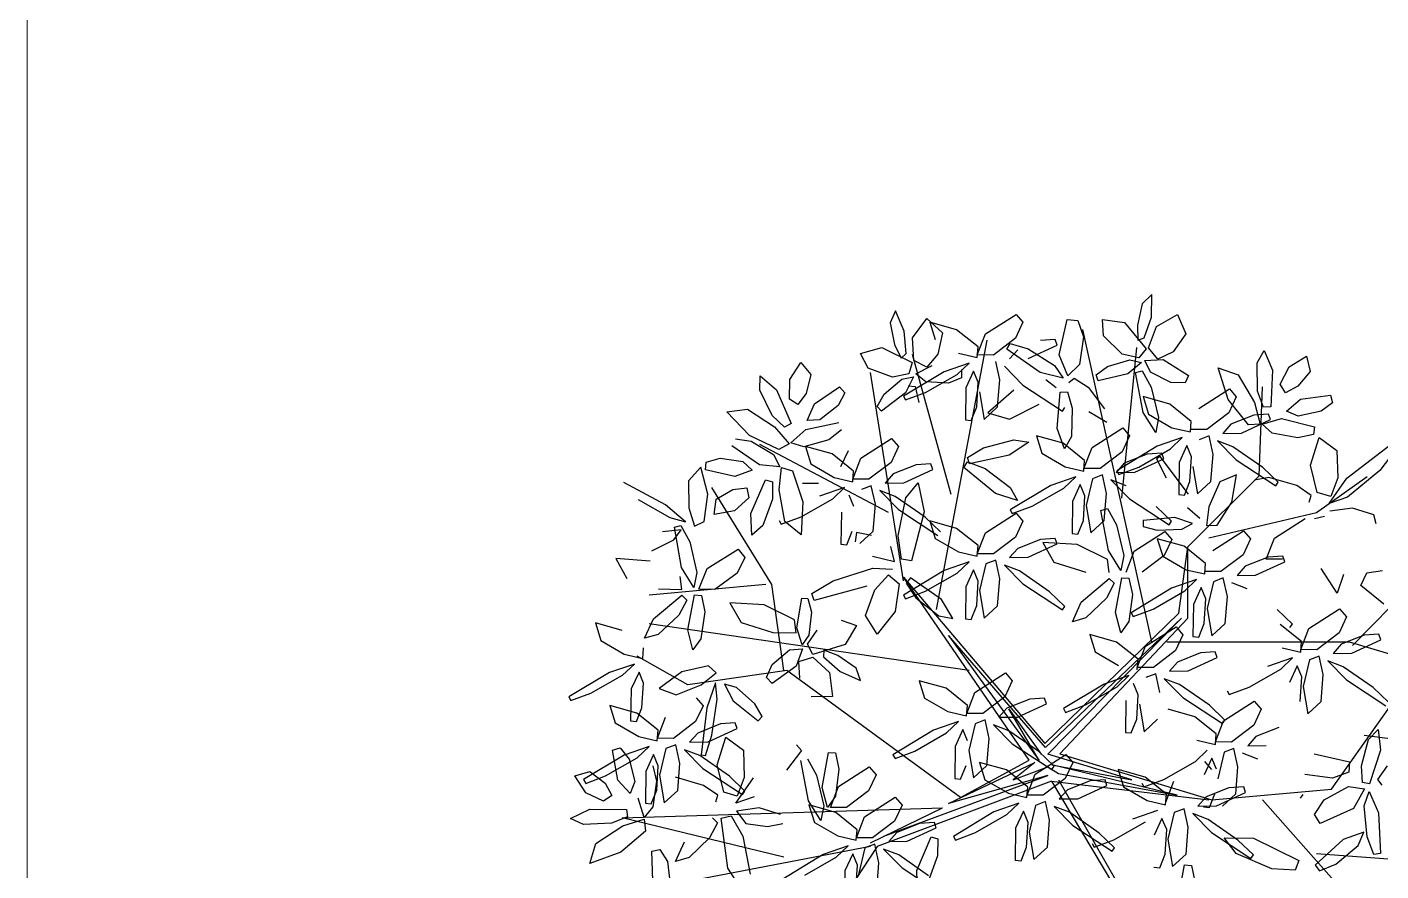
# Model space of a CAD drawing. Header units: inches. Extents: x 20.1 to 40.1, y 20 to 50.
# Drawn here: x 24.907 to 28.369, y 29.784 to 31.942 of the extents above; entities that cross this region are included whole.
import ezdxf

# ---------------------------------------------------------------- set-up
doc = ezdxf.new("R2010")
doc.units = ezdxf.units.IN
doc.header["$LTSCALE"] = 0.85
doc.header["$MEASUREMENT"] = 0

msp = doc.modelspace()

# ---------------------------------------------------------------- linework, layer by layer
at = {"lineweight": 9}
msp.add_line((24.9074, 32.0283), (24.9074, 28.3283), dxfattribs=at)
at = {"color": 62}
for p, q in [((27.7584, 31.2347), (27.7466, 31.1798)), ((27.7834, 31.2578), (27.7584, 31.2347)), ((27.7822, 31.2006), (27.7834, 31.2578)), ((27.4361, 31.2074), (27.4538, 31.187)), ((27.5459, 31.1035), (27.5667, 31.1941)), ((27.5667, 31.1941), (27.5937, 31.1919)), ((27.5937, 31.1919), (27.6086, 31.1495)), ((27.6599, 31.1524), (27.6574, 31.194)), ((27.6574, 31.194), (27.7132, 31.1862)), ((27.764, 31.1471), (27.7822, 31.2006)), ((27.7948, 31.1766), (27.8486, 31.2071)), ((27.8486, 31.2071), (27.8703, 31.1572)), ((27.4538, 31.187), (27.4347, 31.1463)), ((27.7132, 31.1862), (27.769, 31.1191)), ((27.7466, 31.1798), (27.7472, 31.141)), ((27.7748, 31.1218), (27.7948, 31.1766)), ((27.8703, 31.1572), (27.8375, 31.1116)), ((27.4208, 31.1329), (27.4668, 31.1195)), ((27.4669, 31.0945), (27.5413, 31.1287)), ((27.5363, 31.1429), (27.4986, 31.1403)), ((27.5413, 31.1287), (27.5363, 31.1429)), ((27.6086, 31.1495), (27.5983, 31.0791)), ((27.7072, 31.1056), (27.6599, 31.1524)), ((27.7472, 31.141), (27.764, 31.1471)), ((27.7985, 31.0931), (27.7748, 31.1218)), ((27.498, 31.0587), (27.4123, 31.1182)), ((27.4668, 31.1195), (27.5347, 31.0768)), ((27.5688, 31.0506), (27.5459, 31.1035)), ((27.67, 31.0742), (27.7269, 31.0911)), ((27.7496, 31.0962), (27.7072, 31.1056)), ((27.7269, 31.0911), (27.7565, 31.0843)), ((27.769, 31.1191), (27.7496, 31.0962)), ((27.7657, 31.0893), (27.8123, 31.0916)), ((27.7802, 31.0598), (27.7657, 31.0893)), ((27.8375, 31.1116), (27.7985, 31.0931)), ((27.8123, 31.0916), (27.877, 31.0514)), ((28.0529, 31.083), (28.0703, 31.1153)), ((28.0703, 31.1153), (28.0921, 31.0647)), ((28.134, 31.0735), (28.1787, 31.1003)), ((28.1787, 31.1003), (28.1877, 31.0613)), ((27.4061, 31.0745), (27.4536, 31.0264)), ((27.5563, 31.0446), (27.498, 31.0587)), ((27.5347, 31.0768), (27.5563, 31.0446)), ((27.5983, 31.0791), (27.5688, 31.0506)), ((27.641, 31.0528), (27.67, 31.0742)), ((27.6463, 31.0376), (27.641, 31.0528)), ((27.7216, 31.0552), (27.6463, 31.0376)), ((27.7565, 31.0843), (27.7216, 31.0552)), ((27.7419, 31.0587), (27.7583, 31.0632)), ((27.7614, 30.9562), (27.7419, 31.0587)), ((27.7583, 31.0632), (27.7817, 31.0214)), ((27.8319, 31.0329), (27.7802, 31.0598)), ((27.877, 31.0514), (27.8684, 31.0321)), ((27.9785, 30.99), (27.953, 31.0705)), ((27.953, 31.0705), (28.0036, 31.0531)), ((28.0036, 31.0531), (28.0456, 30.9824)), ((28.0536, 31.0108), (28.0529, 31.083)), ((28.0921, 31.0647), (28.0876, 30.9708)), ((28.111, 31.0288), (28.134, 31.0735)), ((28.1877, 31.0613), (28.1565, 31.0234)), ((27.4536, 31.0264), (27.5545, 30.96)), ((27.5385, 31.0196), (27.512, 31.0401)), ((27.5712, 31.0329), (27.585, 31.0444)), ((27.585, 31.0444), (27.6203, 31.0212)), ((27.6203, 31.0212), (27.6626, 30.9657)), ((27.7817, 31.0214), (27.8002, 30.9434)), ((27.8684, 31.0321), (27.8319, 31.0329)), ((27.9032, 30.9667), (27.9815, 31.0168)), ((27.9815, 31.0168), (27.9992, 30.9963)), ((28.1246, 31.0069), (28.111, 31.0288)), ((28.1565, 31.0234), (28.1246, 31.0069)), ((27.5413, 30.9152), (27.5491, 31.0088)), ((27.5491, 31.0088), (27.5672, 31.0091)), ((27.5672, 31.0091), (27.5798, 30.9674)), ((27.8296, 30.9774), (27.761, 30.9969)), ((27.761, 30.9969), (27.7748, 30.9522)), ((27.9992, 30.9963), (27.9801, 30.9556)), ((28.0686, 30.9698), (28.0536, 31.0108)), ((28.1276, 30.9599), (28.1634, 30.9904)), ((28.1634, 30.9904), (28.2402, 31.0009)), ((28.2402, 31.0009), (28.2455, 30.9815)), ((27.4193, 30.9394), (27.4953, 30.978)), ((27.5545, 30.96), (27.561, 30.9689)), ((27.5798, 30.9674), (27.5777, 30.8953)), ((27.6682, 30.9308), (27.6223, 30.9577)), ((27.7931, 30.9053), (27.7614, 30.9562)), ((27.7748, 30.9522), (27.8347, 30.9176)), ((28.0876, 30.9708), (28.0686, 30.9698)), ((28.2455, 30.9815), (28.2158, 30.9595)), ((27.56, 30.8637), (27.5413, 30.9152)), ((27.6305, 30.8669), (27.7088, 30.9169)), ((27.7088, 30.9169), (27.7265, 30.8965)), ((27.8002, 30.9434), (27.7931, 30.9053)), ((27.4687, 30.8808), (27.4187, 30.8477)), ((27.4304, 30.8869), (27.4687, 30.8808)), ((27.5569, 30.8776), (27.4883, 30.897)), ((27.4883, 30.897), (27.5021, 30.8524)), ((27.5777, 30.8953), (27.56, 30.8637)), ((27.7265, 30.8965), (27.7074, 30.8558)), ((27.8612, 30.8921), (27.7973, 30.8699)), ((27.8309, 30.8631), (27.8612, 30.8921)), ((27.5021, 30.8524), (27.562, 30.8178)), ((27.6115, 30.8337), (27.5569, 30.8776)), ((27.6097, 30.8131), (27.6305, 30.8669)), ((27.7074, 30.8558), (27.6508, 30.8128)), ((27.7973, 30.8699), (27.694, 30.8074)), ((27.7713, 30.8498), (27.7129, 30.8265)), ((27.7501, 30.817), (27.8309, 30.8631)), ((27.809, 30.8524), (27.7713, 30.8498)), ((27.8044, 30.8438), (27.7953, 30.8376)), ((27.814, 30.8382), (27.809, 30.8524)), ((27.562, 30.8178), (27.6093, 30.8067)), ((27.6093, 30.8067), (27.6115, 30.8337)), ((27.6508, 30.8128), (27.6097, 30.8131)), ((27.7129, 30.8265), (27.6921, 30.8033)), ((27.6992, 30.7977), (27.7501, 30.817)), ((27.7397, 30.804), (27.814, 30.8382)), ((27.7953, 30.8376), (27.8199, 30.789)), ((27.8531, 30.8286), (27.852, 30.7467)), ((27.5885, 30.7923), (27.5246, 30.77)), ((27.5582, 30.7633), (27.5885, 30.7923)), ((27.6315, 30.7869), (27.6154, 30.7188)), ((27.6568, 30.7966), (27.6315, 30.7869)), ((27.6672, 30.7491), (27.6568, 30.7966)), ((27.718, 30.7691), (27.6788, 30.784)), ((27.6788, 30.784), (27.7263, 30.7359)), ((27.6921, 30.8033), (27.7397, 30.804)), ((27.694, 30.8074), (27.6992, 30.7977)), ((27.5246, 30.77), (27.4213, 30.7076)), ((27.4774, 30.7172), (27.5582, 30.7633)), ((27.6001, 30.7719), (27.5804, 30.7287)), ((27.6122, 30.7432), (27.6001, 30.7719)), ((27.6081, 30.6804), (27.6122, 30.7432)), ((27.6617, 30.6801), (27.6672, 30.7491)), ((27.852, 30.7467), (27.8669, 30.7451)), ((27.4265, 30.6979), (27.4774, 30.7172)), ((27.5804, 30.7287), (27.5793, 30.6469)), ((27.6154, 30.7188), (27.6274, 30.6484)), ((27.653, 30.7062), (27.6695, 30.7107)), ((27.6726, 30.6037), (27.653, 30.7062)), ((27.6695, 30.7107), (27.6929, 30.669)), ((27.7263, 30.7359), (27.8272, 30.6695)), ((27.8337, 30.6784), (27.7944, 30.716)), ((27.4538, 30.6786), (27.4347, 30.6379)), ((27.4361, 30.6991), (27.4538, 30.6786)), ((27.5942, 30.6453), (27.6081, 30.6804)), ((27.6274, 30.6484), (27.6617, 30.6801)), ((27.8422, 30.6878), (27.7607, 30.6803)), ((27.7607, 30.6803), (27.7607, 30.6653)), ((27.8272, 30.6695), (27.8337, 30.6784)), ((27.5793, 30.6469), (27.5942, 30.6453)), ((27.6929, 30.669), (27.7114, 30.5909)), ((27.7381, 30.6021), (27.8165, 30.6521)), ((27.7607, 30.6653), (27.7971, 30.6551)), ((27.7971, 30.6551), (27.86, 30.6577)), ((27.8165, 30.6521), (27.8342, 30.6317)), ((27.4986, 30.632), (27.4402, 30.6087)), ((27.4669, 30.5862), (27.5413, 30.6203)), ((27.5363, 30.6345), (27.4986, 30.632)), ((27.5922, 30.6189), (27.5044, 30.6239)), ((27.5044, 30.6239), (27.5328, 30.5737)), ((27.5413, 30.6203), (27.5363, 30.6345)), ((27.6695, 30.5806), (27.5922, 30.6189)), ((27.7043, 30.5528), (27.6726, 30.6037)), ((27.7174, 30.5483), (27.7381, 30.6021)), ((27.866, 30.6143), (27.7973, 30.6337)), ((27.7973, 30.6337), (27.8112, 30.5891)), ((27.8342, 30.6317), (27.815, 30.591)), ((27.4194, 30.5854), (27.4669, 30.5862)), ((27.5328, 30.5737), (27.6141, 30.548)), ((27.674, 30.5474), (27.6695, 30.5806)), ((27.7114, 30.5909), (27.7043, 30.5528)), ((27.815, 30.591), (27.7585, 30.548)), ((27.6029, 30.471), (27.6741, 30.5323)), ((27.6741, 30.5323), (27.6871, 30.5198)), ((27.6904, 30.4446), (27.7067, 30.534)), ((27.7067, 30.534), (27.7247, 30.5325)), ((27.7247, 30.5325), (27.7335, 30.4913)), ((27.3077, 30.5108), (27.3066, 30.429)), ((27.3427, 30.5009), (27.3547, 30.4306)), ((27.4536, 30.518), (27.5545, 30.4516)), ((27.6871, 30.5198), (27.667, 30.4813)), ((27.8337, 30.5068), (27.7303, 30.4443)), ((27.7865, 30.4539), (27.8673, 30.5)), ((27.3215, 30.4274), (27.3354, 30.4626)), ((27.5802, 30.4212), (27.6029, 30.471)), ((27.667, 30.4813), (27.6149, 30.4313)), ((27.7335, 30.4913), (27.7248, 30.422)), ((27.3066, 30.429), (27.3215, 30.4274)), ((27.3547, 30.4306), (27.389, 30.4622)), ((27.5545, 30.4516), (27.561, 30.4605)), ((27.6149, 30.4313), (27.5802, 30.4212)), ((27.7043, 30.3932), (27.6904, 30.4446)), ((27.7303, 30.4443), (27.7356, 30.4346)), ((27.7356, 30.4346), (27.7865, 30.4539)), ((27.7248, 30.422), (27.7043, 30.3932)), ((27.7668, 30.3585), (27.8451, 30.4086)), ((27.8451, 30.4086), (27.8629, 30.3881)), ((27.6933, 30.3692), (27.6246, 30.3886)), ((27.6246, 30.3886), (27.6384, 30.344)), ((27.7479, 30.3254), (27.6933, 30.3692)), ((27.8629, 30.3881), (27.8437, 30.3474)), ((27.6384, 30.344), (27.6983, 30.3094)), ((27.7457, 30.2984), (27.7479, 30.3254)), ((27.7461, 30.3047), (27.7668, 30.3585)), ((27.8437, 30.3474), (27.7871, 30.3044)), ((27.3305, 30.2405), (27.4088, 30.2906)), ((27.4088, 30.2906), (27.4265, 30.2701)), ((27.7871, 30.3044), (27.7461, 30.3047)), ((27.8492, 30.3182), (27.8285, 30.2949)), ((27.4265, 30.2701), (27.4074, 30.2294)), ((27.661, 30.2617), (27.5576, 30.1992)), ((27.6138, 30.2088), (27.6946, 30.2549)), ((27.7248, 30.2839), (27.661, 30.2617)), ((27.6946, 30.2549), (27.7248, 30.2839)), ((27.7486, 30.2348), (27.7365, 30.2636)), ((27.7931, 30.2882), (27.7678, 30.2786)), ((27.8035, 30.2407), (27.7931, 30.2882)), ((27.8544, 30.2608), (27.8152, 30.2756)), ((27.8152, 30.2756), (27.8627, 30.2275)), ((27.3115, 30.2073), (27.257, 30.2512)), ((27.3098, 30.1867), (27.3305, 30.2405)), ((27.4074, 30.2294), (27.3508, 30.1864)), ((27.4713, 30.2235), (27.4129, 30.2002)), ((27.509, 30.226), (27.4713, 30.2235)), ((27.514, 30.2118), (27.509, 30.226)), ((27.262, 30.1914), (27.3094, 30.1804)), ((27.3094, 30.1804), (27.3115, 30.2073)), ((27.3508, 30.1864), (27.3098, 30.1867)), ((27.4129, 30.2002), (27.3922, 30.1769)), ((27.4397, 30.1777), (27.514, 30.2118)), ((27.5576, 30.1992), (27.5629, 30.1895)), ((27.5629, 30.1895), (27.6138, 30.2088)), ((27.2885, 30.1659), (27.2246, 30.1437)), ((27.2583, 30.1369), (27.2885, 30.1659)), ((27.3315, 30.1605), (27.3154, 30.0924)), ((27.3568, 30.1702), (27.3315, 30.1605)), ((27.3672, 30.1227), (27.3568, 30.1702)), ((27.418, 30.1428), (27.3788, 30.1576)), ((27.3788, 30.1576), (27.4264, 30.1095)), ((27.3922, 30.1769), (27.4397, 30.1777)), ((27.3002, 30.1456), (27.2804, 30.1023)), ((27.3123, 30.1168), (27.3002, 30.1456)), ((27.3617, 30.0537), (27.3672, 30.1227)), ((27.4944, 30.0897), (27.418, 30.1428)), ((27.2804, 30.1023), (27.2793, 30.0205)), ((27.3154, 30.0924), (27.3274, 30.0221)), ((27.4264, 30.1095), (27.5272, 30.0431)), ((27.485, 30.0317), (27.5633, 30.0818)), ((27.5337, 30.052), (27.4944, 30.0897)), ((27.5633, 30.0818), (27.5811, 30.0613)), ((27.2943, 30.0189), (27.3082, 30.0541)), ((27.3274, 30.0221), (27.3617, 30.0537)), ((27.4115, 30.0424), (27.3428, 30.0618)), ((27.3428, 30.0618), (27.3566, 30.0172)), ((27.5272, 30.0431), (27.5337, 30.052)), ((27.5811, 30.0613), (27.5619, 30.0206)), ((27.2793, 30.0205), (27.2943, 30.0189)), ((27.3566, 30.0172), (27.4165, 29.9826)), ((27.4661, 29.9986), (27.4115, 30.0424)), ((27.4643, 29.9779), (27.485, 30.0317)), ((27.5619, 30.0206), (27.5053, 29.9776)), ((27.6258, 30.0147), (27.5674, 29.9914)), ((27.6636, 30.0172), (27.6258, 30.0147)), ((27.6686, 30.003), (27.6636, 30.0172)), ((27.4165, 29.9826), (27.4639, 29.9716)), ((27.4639, 29.9716), (27.4661, 29.9986)), ((27.5053, 29.9776), (27.4643, 29.9779)), ((27.5674, 29.9914), (27.5467, 29.9681)), ((27.5942, 29.9689), (27.6686, 30.003)), ((27.1447, 29.9524), (27.1256, 29.9117)), ((27.127, 29.9728), (27.1447, 29.9524)), ((27.443, 29.9571), (27.3792, 29.9349)), ((27.4128, 29.9281), (27.443, 29.9571)), ((27.486, 29.9518), (27.4699, 29.8836)), ((27.5113, 29.9614), (27.486, 29.9518)), ((27.5217, 29.9139), (27.5113, 29.9614)), ((27.5726, 29.934), (27.5334, 29.9488)), ((27.5334, 29.9488), (27.5809, 29.9007)), ((27.5467, 29.9681), (27.5942, 29.9689)), ((27.3792, 29.9349), (27.2758, 29.8724)), ((27.332, 29.882), (27.4128, 29.9281)), ((27.4547, 29.9368), (27.435, 29.8935)), ((27.4668, 29.908), (27.4547, 29.9368)), ((27.5163, 29.8449), (27.5217, 29.9139)), ((27.6489, 29.8809), (27.5726, 29.934)), ((27.1895, 29.9057), (27.1311, 29.8824)), ((27.1579, 29.8599), (27.2322, 29.8941)), ((27.2272, 29.9083), (27.1895, 29.9057)), ((27.2322, 29.8941), (27.2272, 29.9083)), ((27.2811, 29.8627), (27.332, 29.882)), ((27.435, 29.8935), (27.4338, 29.8117)), ((27.4627, 29.8453), (27.4668, 29.908)), ((27.4699, 29.8836), (27.4819, 29.8133)), ((27.097, 29.8399), (27.1446, 29.7918)), ((27.1104, 29.8591), (27.1579, 29.8599)), ((27.1822, 29.785), (27.2191, 29.8714)), ((27.2191, 29.8714), (27.2363, 29.8659)), ((27.2363, 29.8659), (27.2352, 29.8224)), ((27.2758, 29.8724), (27.2811, 29.8627)), ((27.4488, 29.8101), (27.4627, 29.8453)), ((27.4819, 29.8133), (27.5163, 29.8449)), ((27.6303, 29.8542), (27.6356, 29.8446)), ((27.2126, 29.7719), (27.1362, 29.825)), ((27.2352, 29.8224), (27.2104, 29.7546)), ((27.4338, 29.8117), (27.4488, 29.8101)), ((27.1446, 29.7918), (27.2454, 29.7254)), ((27.1837, 29.7303), (27.1822, 29.785))]:
    msp.add_line(p, q, dxfattribs=at)
at = {"color": 60}
for p, q in [((27.1275, 31.2167), (27.1141, 31.1855)), ((27.1497, 31.164), (27.1275, 31.2167)), ((27.171, 31.1472), (27.2077, 31.1969)), ((27.2077, 31.1969), (27.2478, 31.1602)), ((27.3578, 31.1574), (27.4361, 31.2074)), ((27.1141, 31.1855), (27.1256, 31.1305)), ((27.1548, 31.1077), (27.1497, 31.164)), ((27.2842, 31.168), (27.2156, 31.1875)), ((27.2156, 31.1875), (27.2294, 31.1429)), ((27.2478, 31.1602), (27.2364, 31.1052)), ((27.3388, 31.1242), (27.2842, 31.168)), ((27.337, 31.1036), (27.3578, 31.1574)), ((27.0384, 31.1072), (27.0925, 31.1227)), ((27.0925, 31.1227), (27.1708, 31.0842)), ((27.1256, 31.1305), (27.142, 31.0954)), ((27.1749, 31.089), (27.171, 31.1472)), ((27.3366, 31.0972), (27.3388, 31.1242)), ((27.4347, 31.1463), (27.3781, 31.1033)), ((27.4123, 31.1182), (27.4208, 31.1329)), ((27.0576, 31.0702), (27.0384, 31.1072)), ((27.142, 31.0954), (27.1548, 31.1077)), ((27.2083, 31.0725), (27.1749, 31.089)), ((27.2364, 31.1052), (27.2083, 31.0725)), ((27.2893, 31.1083), (27.3366, 31.0972)), ((27.3781, 31.1033), (27.337, 31.1036)), ((27.3945, 31.0396), (27.384, 31.0871)), ((27.4402, 31.117), (27.4194, 31.0937)), ((26.8576, 31.0406), (26.8861, 31.0843)), ((26.8861, 31.0843), (26.9113, 31.0532)), ((26.9113, 31.0532), (26.8998, 31.0054)), ((27.1198, 31.0467), (27.0576, 31.0702)), ((27.1623, 31.0553), (27.1198, 31.0467)), ((27.2519, 31.0605), (27.1486, 30.9981)), ((27.1708, 31.0842), (27.1623, 31.0553)), ((27.1798, 31.0556), (27.2215, 31.0767)), ((27.2051, 31.0346), (27.1798, 31.0556)), ((27.2047, 31.0077), (27.2855, 31.0538)), ((27.3158, 31.0828), (27.2519, 31.0605)), ((27.2855, 31.0538), (27.3158, 31.0828)), ((27.297, 31.0663), (27.297, 31.0452)), ((27.3274, 31.0624), (27.3077, 31.0192)), ((27.3395, 31.0337), (27.3274, 31.0624)), ((26.7806, 31.0136), (26.7821, 31.0503)), ((26.7821, 31.0503), (26.8238, 31.0143)), ((26.8565, 30.9903), (26.8576, 31.0406)), ((26.9205, 30.9788), (26.9849, 31.0219)), ((26.9849, 31.0219), (26.9981, 31.0068)), ((27.0986, 31.0029), (27.1437, 31.0415)), ((27.1437, 31.0415), (27.1735, 31.0473)), ((27.1735, 31.0473), (27.1534, 31.0065)), ((27.1605, 31.0247), (27.1785, 31.0232)), ((27.1785, 31.0232), (27.1873, 30.9819)), ((27.2632, 31.031), (27.2051, 31.0346)), ((27.297, 31.0452), (27.2632, 31.031)), ((27.3077, 31.0192), (27.3066, 30.9374)), ((27.3354, 30.9709), (27.3395, 31.0337)), ((27.389, 30.9706), (27.3945, 31.0396)), ((26.8128, 30.949), (26.7806, 31.0136)), ((26.8238, 31.0143), (26.8609, 30.9279)), ((26.8784, 30.9766), (26.8565, 30.9903)), ((26.8998, 31.0054), (26.8784, 30.9766)), ((26.9981, 31.0068), (26.9811, 30.974)), ((27.0808, 30.9716), (27.0986, 31.0029)), ((27.1534, 31.0065), (27.0918, 30.9598)), ((27.1486, 30.9981), (27.1538, 30.9884)), ((27.1538, 30.9884), (27.2047, 31.0077)), ((27.3427, 31.0093), (27.3547, 30.9389)), ((27.43, 31.0132), (27.3638, 30.9553)), ((26.6962, 30.9585), (26.7493, 30.9651)), ((26.7544, 30.8974), (26.6962, 30.9585)), ((26.7493, 30.9651), (26.8181, 30.92)), ((26.8443, 30.9187), (26.8128, 30.949)), ((26.9017, 30.9357), (26.9205, 30.9788)), ((26.9811, 30.974), (26.9343, 30.9376)), ((27.0918, 30.9598), (27.0808, 30.9716)), ((27.3215, 30.9358), (27.3354, 30.9709)), ((27.3547, 30.9389), (27.389, 30.9706)), ((27.3638, 30.9553), (27.4193, 30.9394)), ((26.8181, 30.92), (26.8558, 30.8767)), ((26.8609, 30.9279), (26.8443, 30.9187)), ((26.8599, 30.8787), (26.8986, 30.9128)), ((26.8986, 30.9128), (26.9833, 30.9307)), ((26.9343, 30.9376), (26.9017, 30.9357)), ((27.3066, 30.9374), (27.3215, 30.9358)), ((26.7184, 30.8891), (26.7587, 30.883)), ((26.8295, 30.8619), (26.7544, 30.8974)), ((26.7587, 30.883), (26.8157, 30.8489)), ((26.8936, 30.8688), (26.8599, 30.8787)), ((26.9575, 30.8867), (26.8936, 30.8688)), ((26.9897, 30.9117), (26.9575, 30.8867)), ((27.0396, 30.8396), (27.1179, 30.8897)), ((27.1179, 30.8897), (27.1357, 30.8692)), ((27.3529, 30.8662), (27.4304, 30.8869)), ((26.7803, 30.8223), (26.709, 30.8714)), ((26.8157, 30.8489), (26.8317, 30.8177)), ((26.8558, 30.8767), (26.8295, 30.8619)), ((26.9661, 30.8503), (26.8974, 30.8698)), ((26.8974, 30.8698), (26.9112, 30.8252)), ((27.0206, 30.8065), (26.9661, 30.8503)), ((27.0066, 30.8581), (26.9874, 30.8174)), ((27.1357, 30.8692), (27.1165, 30.8286)), ((27.3118, 30.8417), (27.3529, 30.8662)), ((27.4187, 30.8477), (27.3168, 30.8254)), ((26.6301, 30.8163), (26.5988, 30.7816)), ((26.6484, 30.7473), (26.6301, 30.8163)), ((26.6417, 30.8098), (26.6436, 30.8298)), ((26.7173, 30.7927), (26.6417, 30.8098)), ((26.6436, 30.8298), (26.6791, 30.84)), ((26.6791, 30.84), (26.7377, 30.8311)), ((26.7615, 30.8087), (26.7173, 30.7927)), ((26.7377, 30.8311), (26.7615, 30.8087)), ((26.8317, 30.8177), (26.7803, 30.8223)), ((26.8305, 30.7589), (26.836, 30.816)), ((26.836, 30.816), (26.8647, 30.8072)), ((26.9112, 30.8252), (26.9711, 30.7905)), ((27.0189, 30.7859), (27.0396, 30.8396)), ((27.1165, 30.8286), (27.0599, 30.7856)), ((27.1804, 30.8226), (27.122, 30.7993)), ((27.1488, 30.7768), (27.2232, 30.811)), ((27.2181, 30.8252), (27.1804, 30.8226)), ((27.2232, 30.811), (27.2181, 30.8252)), ((27.3025, 30.8159), (27.3122, 30.8299)), ((27.3832, 30.7497), (27.3025, 30.8159)), ((27.3168, 30.8254), (27.3118, 30.8417)), ((27.3122, 30.8299), (27.3569, 30.8128)), ((27.3569, 30.8128), (27.4212, 30.7648)), ((26.5394, 30.7203), (26.433, 30.7773)), ((26.5988, 30.7816), (26.5995, 30.7124)), ((26.7581, 30.6982), (26.7952, 30.7845)), ((26.7952, 30.7845), (26.8134, 30.7788)), ((26.8134, 30.7788), (26.8131, 30.7351)), ((26.8647, 30.8072), (26.8907, 30.7283)), ((26.9309, 30.7745), (26.8898, 30.7748)), ((26.9711, 30.7905), (27.0185, 30.7795)), ((27.0185, 30.7795), (27.0206, 30.8065)), ((27.0599, 30.7856), (27.0189, 30.7859)), ((27.122, 30.7993), (27.1013, 30.776)), ((27.1013, 30.776), (27.1488, 30.7768)), ((27.1539, 30.7378), (27.1862, 30.7763)), ((27.1862, 30.7763), (27.2012, 30.7023)), ((26.6385, 30.678), (26.6484, 30.7473)), ((26.6697, 30.7348), (26.7122, 30.7594)), ((26.7122, 30.7594), (26.7479, 30.7637)), ((26.7479, 30.7637), (26.753, 30.7384)), ((26.845, 30.678), (26.8305, 30.7589)), ((26.9976, 30.765), (26.9337, 30.7428)), ((26.9674, 30.736), (26.9976, 30.765)), ((27.0214, 30.716), (27.0093, 30.7447)), ((27.0659, 30.7693), (27.0406, 30.7597)), ((27.0763, 30.7219), (27.0659, 30.7693)), ((27.1271, 30.7419), (27.0879, 30.7567)), ((27.0879, 30.7567), (27.1355, 30.7086)), ((27.2035, 30.6888), (27.1271, 30.7419)), ((27.4401, 30.731), (27.3832, 30.7497)), ((27.4212, 30.7648), (27.4401, 30.731)), ((26.4699, 30.7339), (26.5507, 30.6879)), ((26.5911, 30.6767), (26.5394, 30.7203)), ((26.5995, 30.7124), (26.6142, 30.6661)), ((26.6645, 30.6952), (26.6697, 30.7348)), ((26.753, 30.7384), (26.7158, 30.7046)), ((26.8131, 30.7351), (26.7884, 30.6673)), ((26.8907, 30.7283), (26.8864, 30.644)), ((26.8866, 30.6899), (26.9674, 30.736)), ((27.0708, 30.6529), (27.0763, 30.7219)), ((27.1346, 30.6408), (27.1539, 30.7378)), ((27.1355, 30.7086), (27.2364, 30.6422)), ((27.4213, 30.7076), (27.4265, 30.6979)), ((26.5507, 30.6879), (26.5911, 30.6767)), ((26.6142, 30.6661), (26.6385, 30.678)), ((26.7158, 30.7046), (26.6645, 30.6952)), ((26.7608, 30.6431), (26.7581, 30.6982)), ((26.8304, 30.6803), (26.8357, 30.6706)), ((26.8357, 30.6706), (26.8866, 30.6899)), ((26.8864, 30.644), (26.845, 30.678)), ((26.9896, 30.7015), (26.9884, 30.6196)), ((27.2012, 30.7023), (27.1691, 30.5775)), ((27.2428, 30.6511), (27.2035, 30.6888)), ((27.2842, 30.6597), (27.2156, 30.6791)), ((27.2156, 30.6791), (27.2294, 30.6345)), ((27.3578, 30.649), (27.4361, 30.6991)), ((26.5796, 30.6563), (26.5323, 30.6512)), ((26.561, 30.6312), (26.5796, 30.6563)), ((26.5627, 30.663), (26.5792, 30.6673)), ((26.5808, 30.5603), (26.5627, 30.663)), ((26.5792, 30.6673), (26.602, 30.6253)), ((26.7884, 30.6673), (26.7608, 30.6431)), ((27.0034, 30.6181), (27.0173, 30.6532)), ((27.0277, 30.6494), (27.0249, 30.6255)), ((27.0668, 30.6418), (27.0277, 30.6494)), ((27.0365, 30.6212), (27.0708, 30.6529)), ((27.1433, 30.5815), (27.1346, 30.6408)), ((27.3388, 30.6159), (27.2842, 30.6597)), ((27.337, 30.5952), (27.3578, 30.649)), ((27.4347, 30.6379), (27.3781, 30.5949)), ((26.505, 30.6027), (26.561, 30.6312)), ((26.602, 30.6253), (26.6195, 30.547)), ((26.6463, 30.5577), (26.7254, 30.6067)), ((26.7254, 30.6067), (26.7428, 30.586)), ((26.9884, 30.6196), (27.0034, 30.6181)), ((27.1256, 30.5752), (27.1156, 30.6139)), ((27.2294, 30.6345), (27.2893, 30.5999)), ((27.3366, 30.5889), (27.3388, 30.6159)), ((27.4402, 30.6087), (27.4194, 30.5854)), ((26.5006, 30.5765), (26.4129, 30.5828)), ((26.4129, 30.5828), (26.4406, 30.5323)), ((26.7428, 30.586), (26.7231, 30.5456)), ((27.0689, 30.5893), (27.1256, 30.5752)), ((27.1691, 30.5775), (27.1433, 30.5815)), ((27.3158, 30.5744), (27.2519, 30.5522)), ((27.2855, 30.5454), (27.3158, 30.5744)), ((27.2893, 30.5999), (27.3366, 30.5889)), ((27.3781, 30.5949), (27.337, 30.5952)), ((27.3588, 30.5691), (27.3427, 30.5009)), ((27.384, 30.5787), (27.3588, 30.5691)), ((27.3945, 30.5312), (27.384, 30.5787)), ((26.5815, 30.504), (26.5774, 30.5372)), ((26.6118, 30.5089), (26.5808, 30.5603)), ((26.6195, 30.547), (26.6118, 30.5089)), ((26.6249, 30.5043), (26.6463, 30.5577)), ((26.7231, 30.5456), (26.6659, 30.5034)), ((26.9681, 30.5263), (27.0701, 30.5586)), ((27.0701, 30.5586), (27.1203, 30.556)), ((27.0753, 30.5032), (27.1097, 30.541)), ((27.1097, 30.541), (27.1374, 30.5184)), ((27.2519, 30.5522), (27.1486, 30.4897)), ((27.1664, 30.5335), (27.1547, 30.5198)), ((27.2457, 30.4779), (27.1664, 30.5335)), ((27.2047, 30.4993), (27.2855, 30.5454)), ((27.3274, 30.5541), (27.3077, 30.5108)), ((27.3395, 30.5253), (27.3274, 30.5541)), ((27.4453, 30.5513), (27.4061, 30.5661)), ((27.4061, 30.5661), (27.4536, 30.518)), ((27.5217, 30.4982), (27.4453, 30.5513)), ((26.5216, 30.5054), (26.5815, 30.504)), ((26.6659, 30.5034), (26.6249, 30.5043)), ((26.9137, 30.4937), (26.9681, 30.5263)), ((27.0542, 30.5127), (26.92, 30.4758)), ((27.0514, 30.4372), (27.0753, 30.5032)), ((27.1374, 30.5184), (27.1273, 30.4474)), ((27.1538, 30.48), (27.2047, 30.4993)), ((27.1547, 30.5198), (27.1797, 30.4826)), ((27.3354, 30.4626), (27.3395, 30.5253)), ((27.389, 30.4622), (27.3945, 30.5312)), ((27.561, 30.4605), (27.5217, 30.4982)), ((26.5094, 30.4285), (26.5814, 30.4889)), ((26.5942, 30.4762), (26.5735, 30.4379)), ((26.5814, 30.4889), (26.5942, 30.4762)), ((26.5965, 30.4009), (26.614, 30.4901)), ((26.614, 30.4901), (26.6319, 30.4884)), ((26.6319, 30.4884), (26.6401, 30.447)), ((26.7923, 30.4645), (26.7045, 30.4696)), ((26.7045, 30.4696), (26.733, 30.4194)), ((26.8697, 30.4263), (26.7923, 30.4645)), ((26.8754, 30.4056), (26.888, 30.4819)), ((26.888, 30.4819), (26.904, 30.4809)), ((26.904, 30.4809), (26.9127, 30.446)), ((26.92, 30.4758), (26.9137, 30.4937)), ((27.1486, 30.4897), (27.1538, 30.48)), ((27.1797, 30.4826), (27.2384, 30.4368)), ((27.2747, 30.4296), (27.2457, 30.4779)), ((26.4859, 30.379), (26.5094, 30.4285)), ((26.5735, 30.4379), (26.5208, 30.3887)), ((26.6401, 30.447), (26.6305, 30.3779)), ((26.9127, 30.446), (26.9064, 30.3869)), ((27.0807, 30.3896), (27.0514, 30.4372)), ((27.1273, 30.4474), (27.0807, 30.3896)), ((27.2384, 30.4368), (27.2747, 30.4296)), ((26.4293, 30.3987), (26.3608, 30.4185)), ((26.3608, 30.4185), (26.3744, 30.3738)), ((26.6097, 30.3494), (26.5965, 30.4009)), ((26.733, 30.4194), (26.8142, 30.3937)), ((26.8142, 30.3937), (26.8742, 30.3931)), ((26.8742, 30.3931), (26.8697, 30.4263)), ((26.8888, 30.3622), (26.8754, 30.4056)), ((26.9024, 30.3641), (26.9274, 30.3996)), ((26.9887, 30.4253), (27.0281, 30.4116)), ((27.0281, 30.4116), (26.9995, 30.3631)), ((26.3744, 30.3738), (26.4341, 30.3388)), ((26.5208, 30.3887), (26.4859, 30.379)), ((26.6305, 30.3779), (26.6097, 30.3494)), ((26.9064, 30.3869), (26.8888, 30.3622)), ((26.9162, 30.3372), (26.9024, 30.3641)), ((26.9995, 30.3631), (26.9162, 30.3372)), ((26.4341, 30.3388), (26.4814, 30.3276)), ((26.4814, 30.3276), (26.4837, 30.3545)), ((26.8125, 30.3123), (26.8571, 30.3497)), ((26.8571, 30.3497), (26.8899, 30.3518)), ((26.8899, 30.3518), (26.8742, 30.3078)), ((26.8809, 30.32), (26.9165, 30.3309)), ((26.9165, 30.3309), (26.9593, 30.2914)), ((26.9448, 30.349), (26.9439, 30.3312)), ((26.9439, 30.3312), (26.9864, 30.2938)), ((26.9808, 30.3347), (26.9448, 30.349)), ((27.027, 30.3028), (26.9808, 30.3347)), ((26.3964, 30.2913), (26.2928, 30.2294)), ((26.4604, 30.3132), (26.3964, 30.2913)), ((26.43, 30.2844), (26.4604, 30.3132)), ((26.472, 30.2928), (26.452, 30.2497)), ((26.4839, 30.264), (26.472, 30.2928)), ((26.5812, 30.293), (26.5235, 30.251)), ((26.6494, 30.3088), (26.5812, 30.293)), ((26.6313, 30.26), (26.6692, 30.2904)), ((26.6692, 30.2904), (26.6494, 30.3088)), ((26.7977, 30.2789), (26.8125, 30.3123)), ((26.8742, 30.3078), (26.8122, 30.2636)), ((26.8829, 30.2769), (26.8809, 30.32)), ((26.9593, 30.2914), (26.9669, 30.2301)), ((26.9864, 30.2938), (27.0387, 30.2708)), ((27.0387, 30.2708), (27.027, 30.3028)), ((26.349, 30.2387), (26.43, 30.2844)), ((26.4795, 30.2013), (26.4839, 30.264)), ((26.5671, 30.2343), (26.6313, 30.26)), ((26.6677, 30.2651), (26.6457, 30.2011)), ((26.6718, 30.2234), (26.6677, 30.2651)), ((26.721, 30.2534), (26.6909, 30.2617)), ((26.6909, 30.2617), (26.7127, 30.2195)), ((26.8122, 30.2636), (26.7977, 30.2789)), ((27.257, 30.2512), (27.1883, 30.2706)), ((27.1883, 30.2706), (27.2021, 30.226)), ((26.2928, 30.2294), (26.298, 30.2197)), ((26.298, 30.2197), (26.349, 30.2387)), ((26.452, 30.2497), (26.4504, 30.1679)), ((26.5235, 30.251), (26.5671, 30.2343)), ((26.618, 30.227), (26.6357, 30.2065)), ((26.6582, 30.1314), (26.6718, 30.2234)), ((26.7678, 30.2114), (26.721, 30.2534)), ((26.9669, 30.2301), (26.9125, 30.2292)), ((27.2021, 30.226), (27.262, 30.1914)), ((26.4661, 30.1876), (26.3974, 30.2071)), ((26.3974, 30.2071), (26.4113, 30.1625)), ((26.4654, 30.1662), (26.4795, 30.2013)), ((26.5207, 30.1438), (26.4661, 30.1876)), ((26.6357, 30.2065), (26.6165, 30.1659)), ((26.6457, 30.2011), (26.631, 30.0813)), ((26.7127, 30.2195), (26.7763, 30.168)), ((26.7868, 30.1788), (26.7678, 30.2114)), ((26.4113, 30.1625), (26.4712, 30.1278)), ((26.4504, 30.1679), (26.4654, 30.1662)), ((26.5189, 30.1232), (26.5396, 30.177)), ((26.6165, 30.1659), (26.5599, 30.1229)), ((26.6805, 30.1599), (26.6221, 30.1366)), ((26.7182, 30.1625), (26.6805, 30.1599)), ((26.7232, 30.1483), (26.7182, 30.1625)), ((26.7763, 30.168), (26.7868, 30.1788)), ((26.4712, 30.1278), (26.5185, 30.1168)), ((26.5185, 30.1168), (26.5207, 30.1438)), ((26.5599, 30.1229), (26.5189, 30.1232)), ((26.6221, 30.1366), (26.6013, 30.1133)), ((26.6419, 30.0794), (26.6582, 30.1314)), ((26.6488, 30.1141), (26.7232, 30.1483)), ((26.6722, 30.0552), (26.6939, 30.1262)), ((26.6939, 30.1262), (26.7388, 30.0929)), ((27.2246, 30.1437), (27.1213, 30.0812)), ((27.1774, 30.0908), (27.2583, 30.1369)), ((26.4044, 30.0929), (26.4235, 30.0989)), ((26.4179, 30.0166), (26.4044, 30.0929)), ((26.4235, 30.0989), (26.4467, 30.0701)), ((26.4977, 30.1023), (26.4338, 30.0801)), ((26.4674, 30.0733), (26.4977, 30.1023)), ((26.5093, 30.082), (26.4896, 30.0388)), ((26.5214, 30.0533), (26.5093, 30.082)), ((26.5406, 30.097), (26.5246, 30.0289)), ((26.5659, 30.1067), (26.5406, 30.097)), ((26.5764, 30.0592), (26.5659, 30.1067)), ((26.6272, 30.0792), (26.588, 30.094)), ((26.588, 30.094), (26.6355, 30.0459)), ((26.6013, 30.1133), (26.6488, 30.1141)), ((26.7388, 30.0929), (26.7413, 30.0228)), ((26.8876, 30.0919), (26.8494, 30.0414)), ((26.8751, 30.1063), (26.8876, 30.0919)), ((26.94, 29.9977), (26.9562, 30.0872)), ((26.9562, 30.0872), (26.9742, 30.0857)), ((26.9742, 30.0857), (26.983, 30.0444)), ((27.1266, 30.0715), (27.1774, 30.0908)), ((26.4338, 30.0801), (26.3304, 30.0176)), ((26.3866, 30.0272), (26.4674, 30.0733)), ((26.4467, 30.0701), (26.4612, 30.0126)), ((26.5071, 30.0528), (26.5171, 30.0134)), ((26.5173, 29.9905), (26.5214, 30.0533)), ((26.5709, 29.9902), (26.5764, 30.0592)), ((26.7036, 30.0261), (26.6272, 30.0792)), ((26.631, 30.0813), (26.6419, 30.0794)), ((26.6893, 29.9855), (26.6722, 30.0552)), ((26.9055, 29.9637), (26.8859, 30.0662)), ((26.9024, 30.0707), (26.9258, 30.029)), ((26.9821, 30.0004), (27.0605, 30.0504)), ((27.0605, 30.0504), (27.0782, 30.0299)), ((27.1213, 30.0812), (27.1266, 30.0715)), ((26.3075, 30.0275), (26.346, 30.0381)), ((26.336, 29.9839), (26.3075, 30.0275)), ((26.3304, 30.0176), (26.3357, 30.008)), ((26.3357, 30.008), (26.3866, 30.0272)), ((26.346, 30.0381), (26.3852, 30.0084)), ((26.4497, 29.982), (26.4179, 30.0166)), ((26.4612, 30.0126), (26.4497, 29.982)), ((26.4896, 30.0388), (26.4884, 29.957)), ((26.5171, 30.0134), (26.5077, 29.9477)), ((26.5246, 30.0289), (26.5366, 29.9585)), ((26.6368, 30.0029), (26.5652, 30.0235)), ((26.6355, 30.0459), (26.7364, 29.9795)), ((26.7429, 29.9885), (26.7036, 30.0261)), ((26.7192, 29.957), (26.7644, 30.0219)), ((26.7413, 30.0228), (26.7234, 29.9749)), ((26.9258, 30.029), (26.9443, 29.9509)), ((26.983, 30.0444), (26.9743, 29.9752)), ((27.0782, 30.0299), (27.059, 29.9893)), ((26.3816, 29.9626), (26.336, 29.9839)), ((26.3852, 30.0084), (26.4029, 29.9771)), ((26.5034, 29.9554), (26.5173, 29.9905)), ((26.5366, 29.9585), (26.5709, 29.9902)), ((26.6738, 29.9778), (26.6368, 30.0029)), ((26.7234, 29.9749), (26.6893, 29.9855)), ((26.7364, 29.9795), (26.7429, 29.9885)), ((26.9539, 29.9464), (26.94, 29.9977)), ((26.9614, 29.9466), (26.9821, 30.0004)), ((27.059, 29.9893), (27.0025, 29.9463)), ((26.4029, 29.9771), (26.3816, 29.9626)), ((26.4852, 29.9208), (26.4695, 29.9699)), ((26.5077, 29.9477), (26.4852, 29.9208)), ((26.4884, 29.957), (26.5034, 29.9554)), ((26.6681, 29.9606), (26.6738, 29.9778)), ((26.7668, 29.9733), (26.7192, 29.957)), ((26.7794, 29.9453), (26.7216, 29.9372)), ((26.8337, 29.9282), (26.7794, 29.9453)), ((26.9372, 29.9128), (26.9055, 29.9637)), ((26.9752, 29.9334), (26.9065, 29.9529)), ((26.9065, 29.9529), (26.9203, 29.9083)), ((26.9443, 29.9509), (26.9372, 29.9128)), ((26.9743, 29.9752), (26.9539, 29.9464)), ((27.0025, 29.9463), (26.9614, 29.9466)), ((27.0487, 29.9228), (27.127, 29.9728)), ((26.2967, 29.9186), (26.3465, 29.9423)), ((26.3297, 29.9025), (26.2967, 29.9186)), ((26.3465, 29.9423), (26.4404, 29.9416)), ((26.4422, 29.9226), (26.4018, 29.906)), ((26.4305, 29.8991), (26.4853, 29.9162)), ((26.4404, 29.9416), (26.4422, 29.9226)), ((26.4853, 29.9162), (26.4882, 29.8862)), ((26.6595, 29.9195), (26.6725, 29.907)), ((26.6821, 29.9188), (26.7075, 29.9248)), ((26.6988, 29.7911), (26.6821, 29.9188)), ((26.7075, 29.9248), (26.7376, 29.873)), ((26.7216, 29.9372), (26.7453, 29.905)), ((27.0297, 29.8896), (26.9752, 29.9334)), ((27.028, 29.869), (27.0487, 29.9228)), ((27.1256, 29.9117), (27.069, 29.8687)), ((26.4018, 29.906), (26.3297, 29.9025)), ((26.3615, 29.8544), (26.4305, 29.8991)), ((26.4882, 29.8862), (26.4256, 29.8318)), ((26.6725, 29.907), (26.6523, 29.8685)), ((26.7453, 29.905), (26.8009, 29.8974)), ((26.8009, 29.8974), (26.84, 29.905)), ((26.9203, 29.9083), (26.9802, 29.8737)), ((27.0276, 29.8626), (27.0297, 29.8896)), ((27.1311, 29.8824), (27.1104, 29.8591)), ((26.3461, 29.8031), (26.3615, 29.8544)), ((26.5655, 29.8084), (26.5883, 29.8582)), ((26.6523, 29.8685), (26.6003, 29.8185)), ((26.7376, 29.873), (26.756, 29.7759)), ((27.0067, 29.8482), (26.9428, 29.8259)), ((26.9765, 29.8192), (27.0067, 29.8482)), ((26.9802, 29.8737), (27.0276, 29.8626)), ((27.069, 29.8687), (27.028, 29.869)), ((27.0497, 29.8428), (27.0336, 29.7747)), ((27.075, 29.8525), (27.0497, 29.8428)), ((27.0854, 29.805), (27.075, 29.8525)), ((27.1362, 29.825), (27.097, 29.8399)), ((26.4256, 29.8318), (26.3461, 29.8031)), ((26.5044, 29.835), (26.5251, 29.8388)), ((26.5076, 29.7589), (26.5044, 29.835)), ((26.5251, 29.8388), (26.5451, 29.8082)), ((26.5451, 29.8082), (26.552, 29.7503)), ((26.6003, 29.8185), (26.5655, 29.8084)), ((26.9428, 29.8259), (26.8395, 29.7634)), ((26.8957, 29.7731), (26.9765, 29.8192)), ((27.0184, 29.8278), (26.9986, 29.7846)), ((27.0305, 29.7991), (27.0184, 29.8278)), ((27.0799, 29.736), (27.0854, 29.805)), ((26.7404, 29.7281), (26.6988, 29.7911)), ((26.9986, 29.7846), (26.9975, 29.7028)), ((27.0264, 29.7363), (27.0305, 29.7991))]:
    msp.add_line(p, q, dxfattribs=at)
at = {"color": 44}
for p, q in [((27.7832, 30.37), (27.6072, 31.1689)), ((27.2323, 30.4527), (27.3624, 31.1413)), ((27.7067, 30.7373), (27.745, 31.123)), ((27.2705, 30.7465), (27.1711, 31.1046)), ((27.1481, 30.5261), (27.0639, 31.0587)), ((28.0577, 30.7948), (28.0663, 31.022)), ((27.1099, 30.7006), (26.7808, 30.875)), ((27.8757, 30.6128), (28.0577, 30.7948)), ((26.8114, 30.5169), (26.6584, 30.7649)), ((27.9286, 30.6363), (28.2041, 30.7006)), ((27.8521, 30.4435), (27.8757, 30.6128)), ((27.8757, 30.4307), (27.8757, 30.6128)), ((27.4695, 30.067), (27.1481, 30.5353)), ((27.1481, 30.5353), (27.5097, 30.1101)), ((28.2959, 30.3608), (28.4948, 30.5629)), ((26.7961, 30.5169), (26.4977, 30.4894)), ((26.842, 30.2966), (26.8114, 30.5169)), ((27.5097, 30.1101), (27.8521, 30.4435)), ((27.8591, 30.4306), (27.5115, 30.0997)), ((27.5171, 30.083), (27.8591, 30.4306)), ((27.5479, 30.0839), (27.8757, 30.4307)), ((27.3165, 30.2966), (26.4977, 30.4159)), ((28.2423, 29.9936), (28.5484, 30.4251)), ((27.5115, 30.0997), (27.2632, 30.3864)), ((27.2632, 30.3864), (27.4948, 30.0666)), ((27.8215, 30.37), (28.2882, 30.37)), ((28.2882, 30.37), (28.5943, 30.2782)), ((26.5972, 30.2598), (26.4671, 30.3333)), ((26.8497, 30.2966), (26.5972, 30.2598)), ((27.2936, 29.9715), (26.8497, 30.2966)), ((27.4948, 30.0666), (27.4175, 30.199)), ((27.4175, 30.199), (27.5004, 30.083)), ((28.3265, 30.1313), (28.6096, 30.0946)), ((27.732, 30.0169), (27.5171, 30.083)), ((27.5479, 30.0839), (27.9363, 29.966)), ((27.2632, 29.9562), (27.484, 30.0611)), ((27.2936, 29.9715), (27.4695, 30.067)), ((27.484, 30.0611), (27.4287, 30.0169)), ((27.4287, 30.0169), (27.5171, 30.0499)), ((27.5171, 30.0499), (27.5446, 30.0333)), ((27.5279, 30.0555), (27.732, 30.0169)), ((27.848, 29.9782), (27.5279, 30.0555)), ((27.5264, 30.0134), (27.081, 29.8465)), ((27.0978, 29.8734), (27.5171, 30.028)), ((27.5171, 30.028), (27.2632, 29.9562)), ((27.5264, 30.0134), (27.7144, 29.6997)), ((27.5264, 30.0134), (27.9286, 29.966)), ((27.5446, 30.0333), (27.848, 29.9782)), ((27.5446, 30.0169), (27.7212, 29.7079)), ((27.9363, 29.966), (28.2423, 29.9936)), ((26.4288, 29.9201), (27.2483, 29.9453)), ((27.0639, 29.8558), (27.2483, 29.9453)), ((28.0663, 29.966), (28.4642, 29.5161)), ((26.842, 29.8191), (26.4288, 29.9201)), ((27.0639, 29.8466), (26.4901, 29.7365)), ((27.081, 29.8465), (26.7349, 29.3233)), ((28.2041, 29.8283), (28.5867, 29.8007))]:
    msp.add_line(p, q, dxfattribs=at)
at = {"color": 64}
for p, q in [((28.0304, 30.9252), (27.9785, 30.99)), ((28.0456, 30.9824), (28.0605, 30.927)), ((27.8842, 30.9336), (27.8296, 30.9774)), ((27.9801, 30.9556), (27.9235, 30.9127)), ((28.044, 30.9497), (27.9856, 30.9264)), ((28.0817, 30.9523), (28.044, 30.9497)), ((28.0867, 30.9381), (28.0817, 30.9523)), ((28.1578, 30.9473), (28.1276, 30.9599)), ((28.2158, 30.9595), (28.1578, 30.9473)), ((27.8347, 30.9176), (27.8821, 30.9066)), ((27.8821, 30.9066), (27.8842, 30.9336)), ((27.9235, 30.9127), (27.8824, 30.913)), ((27.9856, 30.9264), (27.9648, 30.9031)), ((28.0124, 30.9039), (28.0867, 30.9381)), ((28.0605, 30.927), (28.0304, 30.9252)), ((28.0651, 30.927), (28.1148, 30.9407)), ((28.091, 30.9033), (28.0651, 30.927)), ((28.1148, 30.9407), (28.1988, 30.9197)), ((28.1988, 30.9197), (28.1962, 30.8998)), ((27.9295, 30.8964), (27.9042, 30.8868)), ((27.9399, 30.8489), (27.9295, 30.8964)), ((27.9907, 30.869), (27.9515, 30.8838)), ((27.9515, 30.8838), (27.9991, 30.8357)), ((27.9648, 30.9031), (28.0124, 30.9039)), ((28.1563, 30.8914), (28.091, 30.9033)), ((28.1962, 30.8998), (28.1563, 30.8914)), ((28.1893, 30.8218), (28.211, 30.8928)), ((28.211, 30.8928), (28.2559, 30.8595)), ((27.8774, 30.7476), (27.8044, 30.8438)), ((27.8729, 30.8718), (27.8531, 30.8286)), ((27.885, 30.843), (27.8729, 30.8718)), ((27.9344, 30.78), (27.9399, 30.8489)), ((28.0671, 30.8159), (27.9907, 30.869)), ((28.2559, 30.8595), (28.2584, 30.7894)), ((28.2815, 30.7885), (28.3922, 30.8729)), ((28.4047, 30.8585), (28.3665, 30.808)), ((27.8808, 30.7803), (27.885, 30.843)), ((27.8881, 30.8187), (27.9001, 30.7483)), ((27.9991, 30.8357), (28.0999, 30.7693)), ((28.1064, 30.7782), (28.0671, 30.8159)), ((28.2064, 30.7521), (28.1893, 30.8218)), ((27.8669, 30.7451), (27.8808, 30.7803)), ((27.9001, 30.7483), (27.9344, 30.78)), ((27.9569, 30.7787), (27.9288, 30.7155)), ((27.9998, 30.7972), (27.9569, 30.7787)), ((27.9877, 30.7268), (27.9998, 30.7972)), ((28.0823, 30.7901), (28.0459, 30.7833)), ((28.1538, 30.7695), (28.0823, 30.7901)), ((28.0999, 30.7693), (28.1064, 30.7782)), ((28.2041, 30.7006), (28.3342, 30.7924)), ((28.2363, 30.7236), (28.2815, 30.7885)), ((28.2584, 30.7894), (28.2405, 30.7415)), ((28.3665, 30.808), (28.2839, 30.7399)), ((28.1909, 30.7444), (28.1538, 30.7695)), ((28.1852, 30.7273), (28.1909, 30.7444)), ((28.2405, 30.7415), (28.2064, 30.7521)), ((28.2839, 30.7399), (28.2363, 30.7236)), ((27.8742, 30.7135), (27.9063, 30.6865)), ((27.9288, 30.7155), (27.9229, 30.6672)), ((27.9499, 30.6679), (27.9877, 30.7268)), ((28.2964, 30.7119), (28.2387, 30.7038)), ((28.3508, 30.6948), (28.2964, 30.7119)), ((27.8873, 30.6727), (27.8422, 30.6878)), ((27.86, 30.6577), (27.8873, 30.6727)), ((28.0967, 30.6354), (28.175, 30.6854)), ((28.1991, 30.6854), (28.2245, 30.6914)), ((28.3571, 30.6716), (28.3508, 30.6948)), ((27.9229, 30.6672), (27.9499, 30.6679)), ((27.9395, 30.6036), (28.0178, 30.6537)), ((28.0178, 30.6537), (28.0356, 30.6332)), ((27.9206, 30.5705), (27.866, 30.6143)), ((28.0356, 30.6332), (28.0164, 30.5925)), ((28.076, 30.5816), (28.0967, 30.6354)), ((27.8112, 30.5891), (27.8711, 30.5545)), ((27.9184, 30.5435), (27.9206, 30.5705)), ((28.0164, 30.5925), (27.9598, 30.5495)), ((28.0804, 30.5866), (28.022, 30.5633)), ((28.0487, 30.5408), (28.1231, 30.5749)), ((28.117, 30.5813), (28.076, 30.5816)), ((28.1181, 30.5891), (28.0804, 30.5866)), ((28.1231, 30.5749), (28.1181, 30.5891)), ((27.8711, 30.5545), (27.9184, 30.5435)), ((27.9598, 30.5495), (27.9188, 30.5498)), ((27.9658, 30.5333), (27.9405, 30.5237)), ((27.9763, 30.4858), (27.9658, 30.5333)), ((28.022, 30.5633), (28.0012, 30.54)), ((28.0012, 30.54), (28.0487, 30.5408)), ((28.3328, 30.546), (28.3728, 30.5527)), ((27.8975, 30.529), (27.8337, 30.5068)), ((27.8673, 30.5), (27.8975, 30.529)), ((27.9092, 30.5087), (27.8895, 30.4654)), ((27.9213, 30.4799), (27.9092, 30.5087)), ((27.9405, 30.5237), (27.9245, 30.4555)), ((28.0271, 30.5059), (27.9879, 30.5207)), ((27.8895, 30.4654), (27.8883, 30.3836)), ((27.9172, 30.4172), (27.9213, 30.4799)), ((27.9708, 30.4169), (27.9763, 30.4858)), ((27.9245, 30.4555), (27.9364, 30.3852)), ((27.9033, 30.382), (27.9172, 30.4172)), ((27.9364, 30.3852), (27.9708, 30.4169)), ((27.8883, 30.3836), (27.9033, 30.382)), ((27.9076, 30.3415), (27.8492, 30.3182)), ((27.876, 30.2957), (27.9504, 30.3298)), ((27.9454, 30.344), (27.9076, 30.3415)), ((27.9504, 30.3298), (27.9454, 30.344)), ((27.8285, 30.2949), (27.876, 30.2957)), ((28.0319, 30.2542), (28.1127, 30.3003)), ((27.9307, 30.2077), (27.8544, 30.2608)), ((27.7168, 30.2203), (27.7156, 30.1385)), ((27.7445, 30.1721), (27.7486, 30.2348)), ((27.8627, 30.2275), (27.9636, 30.1611)), ((27.9758, 30.2446), (27.981, 30.2349)), ((27.981, 30.2349), (28.0319, 30.2542)), ((27.7517, 30.2104), (27.7637, 30.1401)), ((27.8933, 30.1786), (27.8246, 30.198)), ((27.97, 30.17), (27.9307, 30.2077)), ((27.9668, 30.1679), (28.0451, 30.2179)), ((28.0629, 30.1975), (28.0437, 30.1568)), ((28.0451, 30.2179), (28.0629, 30.1975)), ((27.7306, 30.1369), (27.7445, 30.1721)), ((27.7637, 30.1401), (27.7981, 30.1718)), ((27.9478, 30.1347), (27.8933, 30.1786)), ((27.9461, 30.1141), (27.9668, 30.1679)), ((27.9636, 30.1611), (27.97, 30.17)), ((28.0437, 30.1568), (27.9871, 30.1138)), ((27.7156, 30.1385), (27.7306, 30.1369)), ((27.8983, 30.1188), (27.9457, 30.1077)), ((27.9457, 30.1077), (27.9478, 30.1347)), ((28.0492, 30.1275), (28.0285, 30.1042)), ((28.1076, 30.1508), (28.0492, 30.1275)), ((27.8946, 30.0643), (27.9248, 30.0933)), ((27.9871, 30.1138), (27.9461, 30.1141)), ((27.9678, 30.0879), (27.9517, 30.0198)), ((27.9931, 30.0976), (27.9678, 30.0879)), ((28.0035, 30.0501), (27.9931, 30.0976)), ((28.0543, 30.0701), (28.0151, 30.085)), ((28.0285, 30.1042), (28.076, 30.105)), ((27.8138, 30.0182), (27.8946, 30.0643)), ((27.9365, 30.0729), (27.9168, 30.0297)), ((27.9179, 30.0636), (27.9356, 30.0431)), ((27.9486, 30.0442), (27.9365, 30.0729)), ((27.998, 29.9811), (28.0035, 30.0501)), ((27.766, 30.0242), (27.6973, 30.0437)), ((27.6973, 30.0437), (27.7112, 29.9991)), ((27.7629, 29.9989), (27.8138, 30.0182)), ((27.8206, 29.9804), (27.766, 30.0242)), ((27.8188, 29.9598), (27.8395, 30.0135)), ((27.7112, 29.9991), (27.7711, 29.9644)), ((27.7576, 30.0086), (27.7629, 29.9989)), ((27.8184, 29.9534), (27.8206, 29.9804)), ((27.9804, 29.9965), (27.922, 29.9732)), ((27.9306, 29.9463), (27.9445, 29.9814)), ((27.9487, 29.9507), (28.0231, 29.9849)), ((27.9637, 29.9494), (27.998, 29.9811)), ((28.0181, 29.9991), (27.9804, 29.9965)), ((28.0231, 29.9849), (28.0181, 29.9991)), ((27.7711, 29.9644), (27.8184, 29.9534)), ((27.8658, 29.9433), (27.8405, 29.9336)), ((27.8763, 29.8958), (27.8658, 29.9433)), ((27.922, 29.9732), (27.9012, 29.9499)), ((27.9012, 29.9499), (27.9487, 29.9507)), ((27.9156, 29.9479), (27.9306, 29.9463)), ((27.6865, 29.8638), (27.7673, 29.9099)), ((27.7976, 29.9389), (27.7337, 29.9167)), ((27.8092, 29.9186), (27.7895, 29.8754)), ((27.8213, 29.8899), (27.8092, 29.9186)), ((27.8405, 29.9336), (27.8245, 29.8655)), ((27.9271, 29.9158), (27.8879, 29.9306)), ((27.8879, 29.9306), (27.9354, 29.8825)), ((27.5809, 29.9007), (27.6818, 29.8343)), ((27.6882, 29.8432), (27.6489, 29.8809)), ((27.8172, 29.8271), (27.8213, 29.8899)), ((27.8708, 29.8268), (27.8763, 29.8958)), ((27.6356, 29.8446), (27.6865, 29.8638)), ((27.6818, 29.8343), (27.6882, 29.8432)), ((27.8245, 29.8655), (27.8365, 29.7951)), ((27.8033, 29.792), (27.8172, 29.8271)), ((27.8365, 29.7951), (27.8708, 29.8268)), ((27.7883, 29.7936), (27.8033, 29.792)), ((27.8503, 29.7102), (27.8665, 29.7996)), ((27.8665, 29.7996), (27.8845, 29.7982)), ((27.8845, 29.7982), (27.8933, 29.7569))]:
    msp.add_line(p, q, dxfattribs=at)
at = {"color": 66}
for p, q in [((28.2575, 30.4947), (28.2159, 30.5577)), ((28.273, 30.5425), (28.2575, 30.4947)), ((28.3174, 30.5144), (28.3328, 30.546)), ((28.3761, 30.4664), (28.3174, 30.5144)), ((28.1428, 30.4151), (28.1035, 30.4528)), ((28.185, 30.4039), (28.2633, 30.454)), ((28.281, 30.4335), (28.2619, 30.3928)), ((28.2633, 30.454), (28.281, 30.4335)), ((28.166, 30.3708), (28.1114, 30.4146)), ((28.1363, 30.4062), (28.1428, 30.4151)), ((28.1642, 30.3501), (28.185, 30.4039)), ((28.1638, 30.3438), (28.166, 30.3708)), ((28.2619, 30.3928), (28.2053, 30.3498)), ((28.2674, 30.3636), (28.2466, 30.3403)), ((28.3258, 30.3869), (28.2674, 30.3636)), ((28.2942, 30.3411), (28.3685, 30.3752)), ((28.3635, 30.3894), (28.3258, 30.3869)), ((28.3685, 30.3752), (28.3635, 30.3894)), ((28.143, 30.3293), (28.0791, 30.3071)), ((28.1127, 30.3003), (28.143, 30.3293)), ((28.1165, 30.3548), (28.1638, 30.3438)), ((28.2053, 30.3498), (28.1642, 30.3501)), ((28.2113, 30.3336), (28.186, 30.324)), ((28.2217, 30.2861), (28.2113, 30.3336)), ((28.2466, 30.3403), (28.2942, 30.3411)), ((28.1547, 30.309), (28.1349, 30.2657)), ((28.1667, 30.2802), (28.1547, 30.309)), ((28.186, 30.324), (28.1699, 30.2558)), ((28.2725, 30.3062), (28.2333, 30.321)), ((28.2333, 30.321), (28.2808, 30.2729)), ((28.3489, 30.2531), (28.2725, 30.3062)), ((28.1626, 30.2175), (28.1667, 30.2802)), ((28.1699, 30.2558), (28.1819, 30.1855)), ((28.2162, 30.2171), (28.2217, 30.2861)), ((28.2808, 30.2729), (28.3817, 30.2065)), ((28.3882, 30.2154), (28.3489, 30.2531)), ((28.1819, 30.1855), (28.2162, 30.2171)), ((28.1636, 29.9705), (28.17, 29.9794)), ((28.0035, 29.8627), (27.9271, 29.9158)), ((27.9354, 29.8825), (28.0363, 29.8161)), ((27.9988, 29.8288), (27.9678, 29.8684)), ((27.9678, 29.8684), (28.0433, 29.8678)), ((28.0428, 29.8251), (28.0035, 29.8627)), ((28.0433, 29.8678), (28.1587, 29.8104)), ((28.0897, 29.7898), (27.9988, 29.8288)), ((28.0363, 29.8161), (28.0428, 29.8251)), ((28.1587, 29.8104), (28.1495, 29.786)), ((28.1495, 29.786), (28.0897, 29.7898))]:
    msp.add_line(p, q, dxfattribs=at)
at = {"color": 68}
for p, q in [((28.319, 30.0526), (28.3375, 30.1199)), ((28.3375, 30.1199), (28.3619, 30.1454)), ((28.3619, 30.1454), (28.3683, 30.0926)), ((28.1982, 30.0833), (28.289, 30.0634)), ((28.3683, 30.0926), (28.3394, 30.0065)), ((28.289, 30.0634), (28.2871, 30.0364)), ((28.3218, 30.0105), (28.319, 30.0526)), ((28.3607, 30.0177), (28.3862, 30.053)), ((28.2448, 30.0211), (28.1744, 30.0307)), ((28.2871, 30.0364), (28.2448, 30.0211)), ((28.3718, 30.0035), (28.3607, 30.0177)), ((28.2239, 29.9656), (28.2861, 30)), ((28.2861, 30), (28.3267, 29.9939)), ((28.3267, 29.9939), (28.2985, 29.9436)), ((28.3394, 30.0065), (28.3218, 30.0105)), ((28.3265, 29.9508), (28.339, 29.9875)), ((28.339, 29.9875), (28.3631, 29.9326)), ((28.1992, 29.9281), (28.2239, 29.9656)), ((28.2985, 29.9436), (28.2138, 29.9053)), ((28.3337, 29.8709), (28.3265, 29.9508)), ((28.2138, 29.9053), (28.1992, 29.9281)), ((28.3631, 29.9326), (28.3677, 29.8283)), ((28.3253, 29.883), (28.2721, 29.8647)), ((28.3107, 29.849), (28.3253, 29.883)), ((28.2721, 29.8647), (28.2012, 29.7987)), ((28.2537, 29.8011), (28.3107, 29.849)), ((28.3508, 29.8262), (28.3337, 29.8709)), ((28.3677, 29.8283), (28.3508, 29.8262)), ((28.2012, 29.7987), (28.2122, 29.7844)), ((28.2122, 29.7844), (28.2537, 29.8011))]:
    msp.add_line(p, q, dxfattribs=at)

doc.saveas('drawing.dxf')
